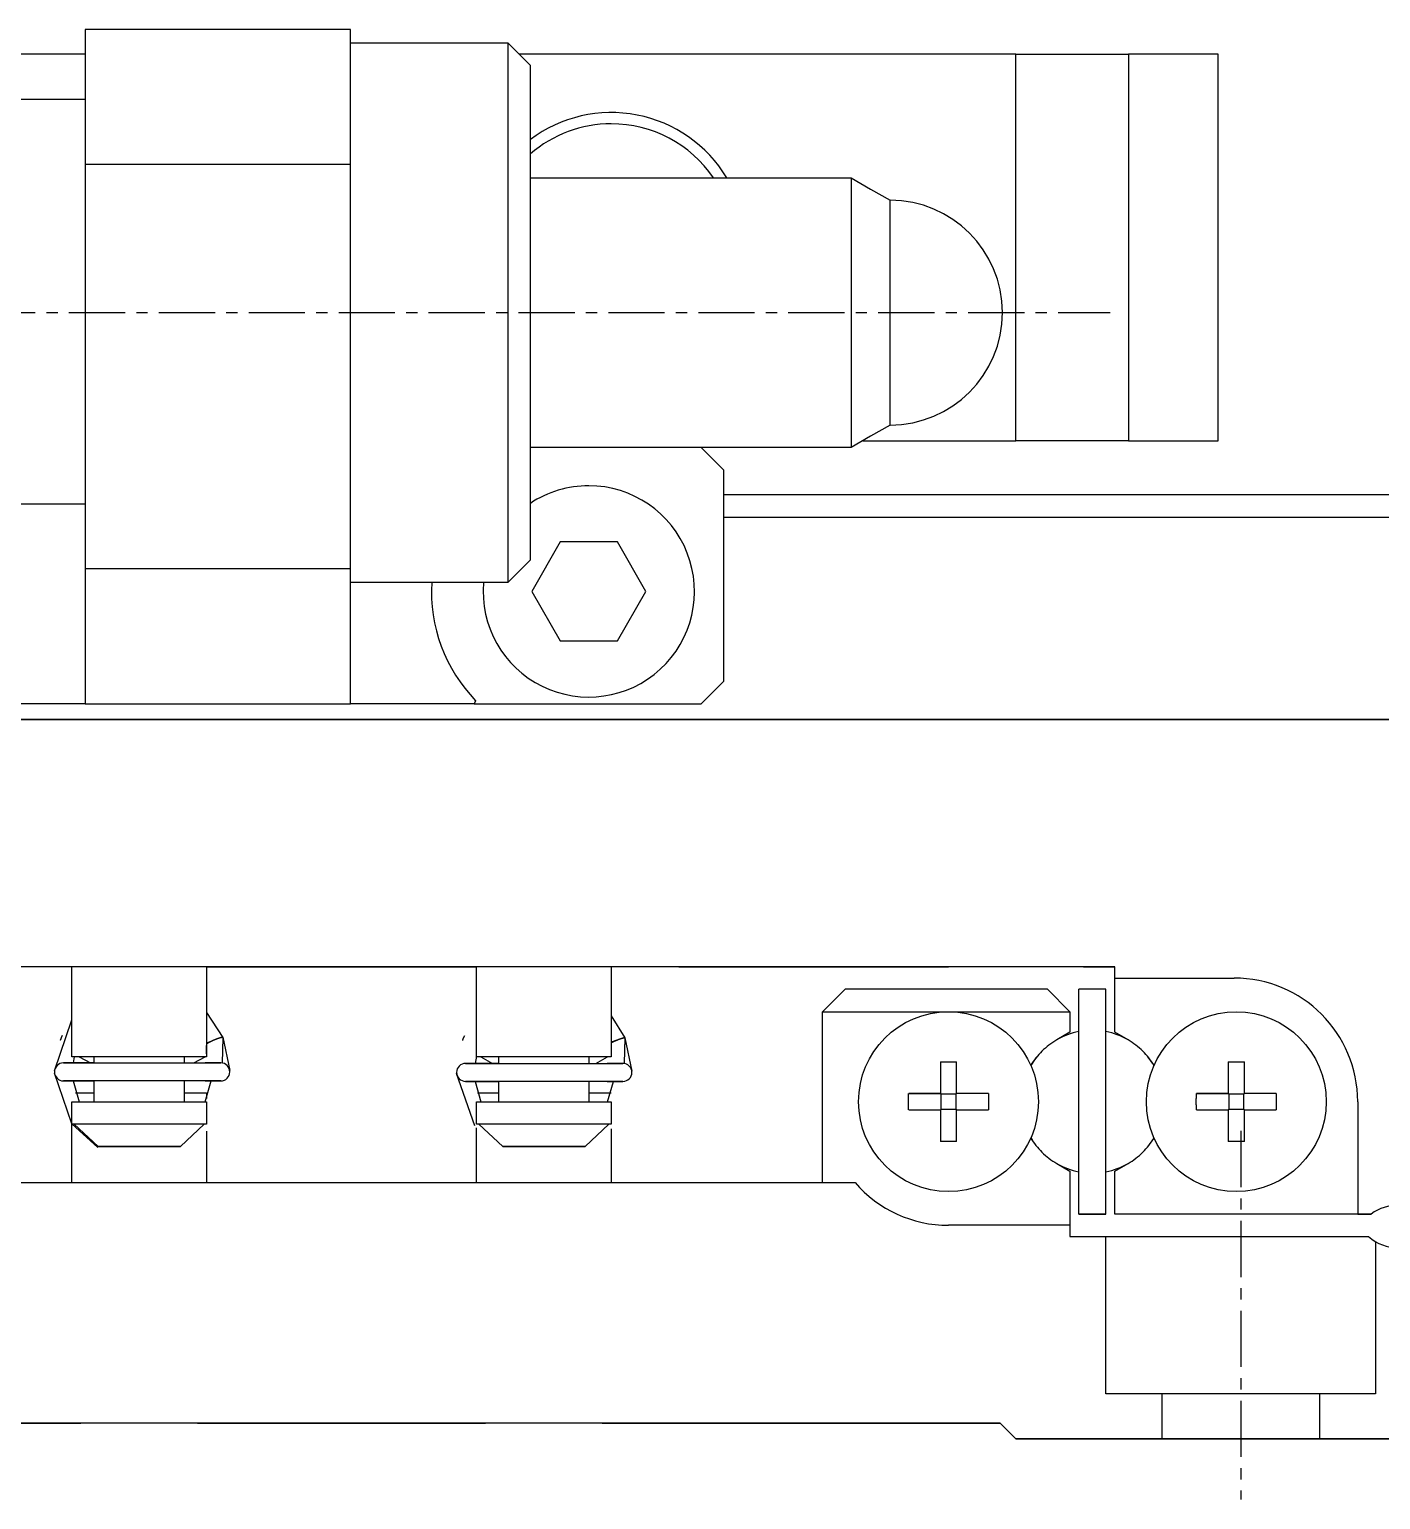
# Model space of a CAD drawing. Extents: x 102 to 333, y 47 to 271.
# Drawn here: x 287.51 to 317.56, y 94.85 to 127.55 of the extents above; entities that cross this region are included whole.
import ezdxf

# ---------------------------------------------------------------- set-up
doc = ezdxf.new("R2010")
doc.units = 0
doc.linetypes.add('CENTER', pattern=[2, 1.25, -0.25, 0.25, -0.25])
doc.layers.get('0').update_dxf_attribs({"linetype": 'CONTINUOUS'})
doc.layers.add('CENTER', color=1, linetype='CENTER')

msp = doc.modelspace()

# ---------------------------------------------------------------- linework, layer by layer
at = {"color": 7, "linetype": 'CONTINUOUS'}
for p, q in [((294.648, 127.551), (288.748, 127.551)), ((288.748, 127.551), (288.748, 124.551)), ((294.648, 124.551), (294.648, 127.551)), ((294.648, 127.251), (298.148, 127.251)), ((298.148, 127.251), (298.148, 115.251)), ((298.148, 127.251), (298.648, 126.751)), ((288.748, 127.001), (284.448, 127.001)), ((309.448, 127.001), (298.398, 127.001)), ((309.448, 118.401), (309.448, 127.001)), ((309.448, 127.001), (311.948, 127.001)), ((311.948, 127.001), (311.948, 118.401)), ((313.948, 127.001), (311.948, 127.001)), ((313.948, 118.401), (313.948, 127.001)), ((298.648, 115.751), (298.648, 126.751)), ((283.948, 126.001), (288.748, 126.001)), ((288.748, 124.551), (288.748, 115.551)), ((288.748, 124.551), (294.648, 124.551)), ((294.648, 115.551), (294.648, 124.551)), ((298.648, 124.251), (305.782, 124.251)), ((305.782, 124.251), (305.782, 121.224)), ((305.782, 124.251), (306.215, 124.001)), ((306.215, 124.001), (306.648, 123.751)), ((306.648, 121.228), (306.648, 123.751)), ((305.782, 121.224), (305.782, 118.251)), ((306.648, 118.751), (306.648, 121.228)), ((306.648, 118.751), (306.215, 118.501)), ((306.215, 118.501), (305.782, 118.251)), ((306.042, 118.401), (309.448, 118.401)), ((311.948, 118.401), (309.448, 118.401)), ((311.948, 118.401), (313.948, 118.401)), ((305.782, 118.251), (298.648, 118.251)), ((302.448, 118.251), (302.948, 117.751)), ((302.948, 113.051), (302.948, 117.751)), ((318.948, 117.201), (302.948, 117.201)), ((283.948, 117.001), (288.748, 117.001)), ((302.948, 116.701), (318.948, 116.701)), ((299.313, 116.151), (298.678, 115.051)), ((300.583, 116.151), (299.313, 116.151)), ((301.218, 115.051), (300.583, 116.151)), ((288.748, 115.551), (288.748, 112.551)), ((294.648, 115.551), (288.748, 115.551)), ((294.648, 112.551), (294.648, 115.551)), ((298.648, 115.751), (298.148, 115.251)), ((298.148, 115.251), (294.648, 115.251)), ((298.678, 115.051), (299.313, 113.951)), ((300.583, 113.951), (301.218, 115.051)), ((299.313, 113.951), (300.583, 113.951)), ((302.948, 113.051), (302.448, 112.551)), ((288.748, 112.551), (285.996, 112.551)), ((288.748, 112.551), (294.648, 112.551)), ((297.401, 112.551), (294.648, 112.551)), ((297.43, 112.62), (297.401, 112.551)), ((297.401, 112.551), (302.448, 112.551)), ((318.948, 112.201), (269.948, 112.201)), ((269.948, 112.201), (318.948, 112.201)), ((309.448, 106.701), (277.248, 106.701)), ((288.448, 104.701), (288.448, 106.701)), ((291.448, 106.701), (297.448, 106.701)), ((291.448, 106.701), (291.448, 104.701)), ((297.448, 104.701), (297.448, 106.701)), ((300.448, 106.701), (300.448, 104.701)), ((301.948, 106.701), (307.948, 106.701)), ((311.648, 106.701), (309.448, 106.701)), ((310.948, 106.701), (311.648, 106.701)), ((311.648, 106.451), (311.648, 106.701)), ((311.648, 106.451), (314.298, 106.451)), ((311.648, 106.451), (314.298, 106.451)), ((311.648, 105.245), (311.648, 106.451)), ((305.648, 106.201), (305.148, 105.701)), ((310.148, 106.201), (305.648, 106.201)), ((310.648, 105.701), (310.148, 106.201)), ((310.848, 101.201), (310.848, 106.201)), ((311.448, 106.201), (310.848, 106.201)), ((311.448, 101.201), (311.448, 106.201)), ((291.448, 105.683), (291.806, 105.13)), ((305.148, 105.701), (307.948, 105.701)), ((305.148, 101.901), (305.148, 105.701)), ((307.948, 105.701), (310.648, 105.701)), ((310.648, 105.701), (310.648, 105.245)), ((288.066, 104.386), (288.448, 105.524)), ((300.448, 105.607), (300.748, 105.119)), ((288.199, 105.072), (288.2, 105.073)), ((288.2, 105.075), (288.201, 105.077)), ((288.2, 105.074), (288.2, 105.075)), ((288.2, 105.073), (288.2, 105.074)), ((288.201, 105.077), (288.202, 105.078)), ((288.202, 105.078), (288.203, 105.082)), ((288.203, 105.083), (288.205, 105.087)), ((288.203, 105.082), (288.203, 105.083)), ((288.205, 105.087), (288.221, 105.131)), ((288.221, 105.129), (288.222, 105.129)), ((288.222, 105.127), (288.221, 105.129)), ((288.222, 105.13), (288.246, 105.183)), ((291.8, 105.141), (291.448, 104.999)), ((291.807, 105.131), (291.795, 104.561)), ((291.802, 105.139), (291.8, 105.141)), ((291.802, 105.134), (291.802, 105.139)), ((291.805, 105.133), (291.963, 104.391)), ((297.141, 105.061), (297.142, 105.062)), ((297.142, 105.064), (297.143, 105.066)), ((297.142, 105.063), (297.142, 105.064)), ((297.142, 105.062), (297.142, 105.063)), ((297.143, 105.066), (297.144, 105.068)), ((297.144, 105.068), (297.145, 105.071)), ((297.145, 105.073), (297.146, 105.076)), ((297.145, 105.071), (297.145, 105.073)), ((297.146, 105.076), (297.163, 105.12)), ((297.163, 105.119), (297.164, 105.118)), ((297.164, 105.116), (297.163, 105.119)), ((297.164, 105.12), (297.188, 105.173)), ((300.744, 105.129), (300.448, 105.025)), ((300.749, 105.12), (300.737, 104.55)), ((300.744, 105.124), (300.744, 105.129)), ((300.747, 105.122), (300.905, 104.38)), ((310.648, 105.245), (310.354, 105.076)), ((310.648, 105.245), (310.354, 105.076)), ((311.942, 105.076), (311.648, 105.245)), ((311.942, 105.076), (311.648, 105.245)), ((291.448, 104.701), (288.448, 104.701)), ((288.948, 104.701), (288.448, 104.701)), ((288.501, 104.701), (288.476, 104.564)), ((288.613, 104.701), (288.866, 104.564)), ((290.948, 104.701), (288.948, 104.701)), ((288.948, 104.564), (288.948, 104.701)), ((290.948, 104.701), (288.948, 104.701)), ((291.448, 104.701), (290.948, 104.701)), ((290.948, 104.701), (290.948, 104.564)), ((291.163, 104.564), (291.416, 104.701)), ((291.448, 104.768), (291.448, 104.95)), ((297.448, 104.714), (297.418, 104.553)), ((297.948, 104.701), (297.448, 104.701)), ((300.448, 104.701), (297.448, 104.701)), ((297.548, 104.701), (297.808, 104.553)), ((299.948, 104.701), (297.948, 104.701)), ((297.948, 104.553), (297.948, 104.701)), ((299.948, 104.701), (297.948, 104.701)), ((299.948, 104.701), (299.948, 104.553)), ((300.448, 104.701), (299.948, 104.701)), ((300.105, 104.553), (300.365, 104.701)), ((288.448, 103.205), (288.066, 104.336)), ((288.264, 104.564), (291.764, 104.564)), ((288.948, 104.564), (288.264, 104.564)), ((291.764, 104.564), (291.414, 104.564)), ((297.412, 103.165), (297.008, 104.325)), ((297.206, 104.553), (300.706, 104.553)), ((297.948, 104.553), (297.206, 104.553)), ((300.706, 104.553), (300.356, 104.553)), ((307.768, 104.587), (307.768, 103.881)), ((308.128, 103.881), (308.128, 104.587)), ((314.168, 104.587), (314.168, 103.881)), ((314.528, 103.881), (314.528, 104.587)), ((291.764, 104.164), (288.264, 104.164)), ((288.264, 104.164), (288.948, 104.164)), ((288.477, 104.164), (288.612, 103.701)), ((288.948, 103.701), (288.948, 104.164)), ((290.948, 104.164), (290.948, 103.701)), ((291.414, 104.164), (291.764, 104.164)), ((291.416, 103.701), (291.552, 104.164)), ((297.206, 104.153), (297.948, 104.153)), ((300.706, 104.153), (297.206, 104.153)), ((297.419, 104.153), (297.549, 103.701)), ((297.948, 103.701), (297.948, 104.153)), ((299.948, 104.153), (299.948, 103.701)), ((300.356, 104.153), (300.706, 104.153)), ((300.363, 103.701), (300.494, 104.153)), ((288.448, 103.701), (291.448, 103.701)), ((288.448, 103.201), (288.448, 103.701)), ((288.534, 103.901), (288.948, 103.901)), ((290.948, 103.901), (291.448, 103.901)), ((291.448, 103.901), (291.448, 103.775)), ((291.448, 103.701), (291.448, 103.201)), ((297.448, 103.701), (300.448, 103.701)), ((297.448, 103.201), (297.448, 103.701)), ((297.473, 103.901), (297.948, 103.901)), ((299.948, 103.901), (300.448, 103.901)), ((300.448, 103.701), (300.448, 103.201)), ((307.062, 103.881), (307.768, 103.881)), ((307.768, 103.881), (307.062, 103.881)), ((307.779, 103.87), (307.768, 103.881)), ((308.118, 103.87), (307.779, 103.87)), ((307.779, 103.87), (307.779, 103.531)), ((308.118, 103.87), (308.128, 103.881)), ((308.118, 103.531), (308.118, 103.87)), ((308.835, 103.881), (308.128, 103.881)), ((308.835, 103.881), (308.128, 103.881)), ((313.462, 103.881), (314.168, 103.881)), ((314.168, 103.881), (313.462, 103.881)), ((314.179, 103.87), (314.168, 103.881)), ((314.518, 103.87), (314.179, 103.87)), ((314.179, 103.87), (314.179, 103.531)), ((314.518, 103.87), (314.528, 103.881)), ((314.518, 103.531), (314.518, 103.87)), ((315.235, 103.881), (314.528, 103.881)), ((315.235, 103.881), (314.528, 103.881)), ((317.048, 103.701), (317.048, 101.201)), ((307.062, 103.521), (307.768, 103.521)), ((307.779, 103.531), (307.768, 103.521)), ((307.768, 103.521), (307.768, 102.814)), ((307.779, 103.531), (308.118, 103.531)), ((308.118, 103.531), (308.128, 103.521)), ((308.128, 102.814), (308.128, 103.521)), ((308.128, 103.521), (308.835, 103.521)), ((313.462, 103.521), (314.168, 103.521)), ((314.179, 103.531), (314.168, 103.521)), ((314.168, 103.521), (314.168, 102.814)), ((314.179, 103.531), (314.518, 103.531)), ((314.518, 103.531), (314.528, 103.521)), ((314.528, 102.814), (314.528, 103.521)), ((314.528, 103.521), (315.235, 103.521)), ((289.025, 102.685), (288.448, 103.205)), ((288.448, 101.901), (288.448, 103.201)), ((288.503, 103.201), (288.448, 103.201)), ((291.394, 103.201), (288.503, 103.201)), ((288.503, 103.201), (289.032, 102.701)), ((290.865, 102.701), (291.394, 103.201)), ((291.448, 103.201), (291.394, 103.201)), ((291.448, 103.044), (291.448, 101.901)), ((297.503, 103.201), (297.448, 103.201)), ((297.448, 101.901), (297.448, 103.118)), ((297.503, 103.201), (298.032, 102.701)), ((300.394, 103.201), (297.503, 103.201)), ((299.865, 102.701), (300.394, 103.201)), ((300.448, 103.201), (300.394, 103.201)), ((300.448, 103.099), (300.448, 101.901)), ((290.865, 102.701), (289.032, 102.701)), ((289.032, 102.701), (290.865, 102.701)), ((299.865, 102.701), (298.032, 102.701)), ((298.032, 102.701), (299.865, 102.701)), ((310.354, 102.326), (310.648, 102.156)), ((310.648, 102.156), (310.648, 100.951)), ((311.648, 102.156), (311.942, 102.326)), ((311.648, 101.201), (311.648, 102.156)), ((283.027, 101.901), (305.869, 101.901)), ((310.848, 101.201), (311.448, 101.201)), ((311.448, 101.201), (310.848, 101.201)), ((317.048, 101.201), (311.648, 101.201)), ((317.048, 101.201), (311.648, 101.201)), ((317.048, 101.201), (317.348, 101.201)), ((317.348, 101.201), (317.048, 101.201)), ((310.648, 100.951), (307.948, 100.951)), ((310.648, 100.951), (310.648, 100.701)), ((310.648, 100.701), (317.287, 100.701)), ((279.798, 96.551), (288.648, 96.551)), ((309.098, 96.551), (279.798, 96.551)), ((291.248, 96.551), (297.648, 96.551)), ((296.448, 96.551), (292.448, 96.551)), ((296.448, 96.551), (292.448, 96.551)), ((300.248, 96.551), (309.098, 96.551)), ((309.098, 96.551), (309.448, 96.201)), ((309.448, 96.201), (309.098, 96.551)), ((318.948, 96.201), (309.448, 96.201)), ((309.448, 96.201), (318.948, 96.201)), ((312.698, 96.201), (316.198, 96.201)), ((312.698, 96.201), (316.198, 96.201)), ((312.698, 96.201), (316.198, 96.201)), ((312.698, 96.201), (316.198, 96.201))]:
    msp.add_line(p, q, dxfattribs=at)
at = {"color": 3, "linetype": 'CONTINUOUS'}
for p, q in [((311.448, 97.201), (311.448, 100.701)), ((317.448, 100.585), (317.448, 97.201)), ((317.448, 97.201), (311.448, 97.201)), ((312.698, 96.201), (312.698, 97.201)), ((316.198, 97.201), (316.198, 96.201))]:
    msp.add_line(p, q, dxfattribs=at)
at = {"color": 7, "linetype": 'CONTINUOUS'}
for points in [[(288.221, 105.129, 0), (288.221, 105.129, 0), (288.221, 105.129, 0), (288.221, 105.129, 0), (288.221, 105.129, 0), (288.221, 105.129, 0), (288.221, 105.129, 0), (288.221, 105.129, 0), (288.221, 105.129, 0), (288.221, 105.129, 0), (288.221, 105.13, 0), (288.221, 105.13, 0), (288.221, 105.13, 0), (288.221, 105.13, 0), (288.221, 105.13, 0), (288.221, 105.13, 0), (288.221, 105.13, 0), (288.221, 105.13, 0), (288.221, 105.13, 0), (288.221, 105.13, 0), (288.221, 105.13, 0), (288.221, 105.13, 0), (288.221, 105.13, 0), (288.221, 105.13, 0), (288.221, 105.13, 0), (288.221, 105.13, 0), (288.221, 105.13, 0), (288.221, 105.13, 0), (288.221, 105.13, 0), (288.221, 105.13, 0), (288.221, 105.13, 0), (288.221, 105.13, 0), (288.221, 105.13, 0), (288.221, 105.13, 0), (288.221, 105.13, 0), (288.221, 105.13, 0), (288.221, 105.13, 0), (288.221, 105.13, 0), (288.221, 105.13, 0), (288.221, 105.13, 0), (288.221, 105.13, 0), (288.221, 105.13, 0), (288.221, 105.13, 0), (288.221, 105.13, 0), (288.221, 105.13, 0), (288.221, 105.13, 0), (288.221, 105.13, 0), (288.221, 105.13, 0), (288.221, 105.13, 0), (288.221, 105.13, 0), (288.221, 105.13, 0), (288.221, 105.13, 0), (288.221, 105.13, 0), (288.221, 105.13, 0), (288.221, 105.13, 0), (288.221, 105.13, 0), (288.221, 105.13, 0), (288.221, 105.13, 0), (288.221, 105.13, 0), (288.221, 105.13, 0), (288.221, 105.13, 0), (288.221, 105.13, 0), (288.221, 105.13, 0), (288.221, 105.13, 0), (288.221, 105.13, 0), (288.221, 105.13, 0), (288.221, 105.13, 0), (288.221, 105.13, 0), (288.221, 105.13, 0), (288.221, 105.13, 0), (288.221, 105.13, 0), (288.221, 105.13, 0), (288.221, 105.13, 0), (288.221, 105.13, 0), (288.221, 105.13, 0), (288.221, 105.13, 0), (288.221, 105.13, 0), (288.221, 105.13, 0), (288.221, 105.13, 0), (288.221, 105.13, 0), (288.221, 105.13, 0), (288.221, 105.13, 0), (288.221, 105.13, 0), (288.221, 105.13, 0), (288.221, 105.13, 0), (288.221, 105.13, 0), (288.221, 105.13, 0), (288.221, 105.13, 0), (288.221, 105.13, 0), (288.221, 105.13, 0), (288.221, 105.13, 0), (288.221, 105.13, 0), (288.221, 105.13, 0), (288.221, 105.13, 0), (288.221, 105.13, 0), (288.221, 105.13, 0), (288.221, 105.13, 0), (288.221, 105.13, 0), (288.221, 105.13, 0), (288.221, 105.13, 0), (288.221, 105.13, 0), (288.221, 105.13, 0), (288.221, 105.13, 0), (288.221, 105.13, 0), (288.221, 105.13, 0), (288.221, 105.13, 0), (288.221, 105.131, 0), (288.221, 105.131, 0), (288.221, 105.131, 0), (288.221, 105.131, 0), (288.221, 105.131, 0), (288.221, 105.131, 0), (288.221, 105.131, 0), (288.221, 105.131, 0), (288.221, 105.131, 0), (288.221, 105.131, 0), (288.221, 105.131, 0), (288.221, 105.131, 0), (288.221, 105.131, 0), (288.221, 105.131, 0), (288.221, 105.131, 0), (288.221, 105.131, 0), (288.221, 105.131, 0), (288.221, 105.131, 0), (288.221, 105.131, 0), (288.221, 105.131, 0), (288.221, 105.131, 0), (288.221, 105.131, 0), (288.221, 105.131, 0)], [(291.449, 104.988, 0), (291.449, 104.989, 0), (291.451, 104.99, 0), (291.453, 104.991, 0), (291.453, 104.992, 0), (291.455, 104.993, 0), (291.457, 104.995, 0), (291.459, 104.996, 0), (291.461, 104.997, 0), (291.463, 104.999, 0), (291.465, 105, 0), (291.467, 105.002, 0), (291.469, 105.003, 0), (291.471, 105.005, 0), (291.473, 105.006, 0), (291.477, 105.008, 0), (291.479, 105.009, 0), (291.481, 105.011, 0), (291.483, 105.012, 0), (291.487, 105.014, 0), (291.489, 105.015, 0), (291.493, 105.017, 0), (291.495, 105.019, 0), (291.499, 105.02, 0), (291.501, 105.022, 0), (291.505, 105.024, 0), (291.507, 105.025, 0), (291.511, 105.027, 0), (291.513, 105.029, 0), (291.517, 105.031, 0), (291.521, 105.032, 0), (291.523, 105.034, 0), (291.527, 105.036, 0), (291.531, 105.038, 0), (291.535, 105.039, 0), (291.537, 105.041, 0), (291.541, 105.043, 0), (291.545, 105.045, 0), (291.549, 105.047, 0), (291.553, 105.048, 0), (291.557, 105.05, 0), (291.559, 105.052, 0), (291.563, 105.054, 0), (291.567, 105.056, 0), (291.571, 105.057, 0), (291.575, 105.059, 0), (291.579, 105.061, 0), (291.583, 105.063, 0), (291.587, 105.065, 0), (291.591, 105.066, 0), (291.595, 105.068, 0), (291.599, 105.07, 0), (291.603, 105.072, 0), (291.607, 105.074, 0), (291.611, 105.075, 0), (291.615, 105.077, 0), (291.619, 105.079, 0), (291.623, 105.08, 0), (291.627, 105.082, 0), (291.631, 105.084, 0), (291.635, 105.085, 0), (291.639, 105.087, 0), (291.643, 105.089, 0), (291.647, 105.09, 0), (291.651, 105.092, 0), (291.655, 105.094, 0), (291.659, 105.095, 0), (291.663, 105.097, 0), (291.667, 105.098, 0), (291.671, 105.1, 0), (291.675, 105.101, 0), (291.679, 105.103, 0), (291.683, 105.104, 0), (291.687, 105.105, 0), (291.691, 105.107, 0), (291.695, 105.108, 0), (291.699, 105.109, 0), (291.703, 105.111, 0), (291.705, 105.112, 0), (291.709, 105.113, 0), (291.713, 105.114, 0), (291.717, 105.115, 0), (291.719, 105.117, 0), (291.723, 105.118, 0), (291.727, 105.119, 0), (291.731, 105.12, 0), (291.733, 105.121, 0), (291.737, 105.122, 0), (291.739, 105.123, 0), (291.743, 105.124, 0), (291.745, 105.125, 0), (291.749, 105.125, 0), (291.751, 105.126, 0), (291.755, 105.127, 0), (291.757, 105.128, 0), (291.761, 105.128, 0), (291.763, 105.129, 0), (291.765, 105.13, 0), (291.769, 105.13, 0), (291.771, 105.131, 0), (291.773, 105.131, 0), (291.775, 105.132, 0), (291.777, 105.132, 0), (291.779, 105.133, 0), (291.781, 105.133, 0), (291.783, 105.133, 0), (291.785, 105.133, 0), (291.787, 105.134, 0), (291.789, 105.134, 0), (291.791, 105.134, 0), (291.793, 105.134, 0), (291.795, 105.134, 0), (291.795, 105.134, 0), (291.797, 105.134, 0), (291.799, 105.134, 0), (291.799, 105.134, 0), (291.801, 105.134, 0), (291.801, 105.134, 0), (291.803, 105.134, 0), (291.803, 105.133, 0), (291.805, 105.133, 0), (291.805, 105.133, 0), (291.805, 105.132, 0), (291.807, 105.132, 0), (291.807, 105.132, 0), (291.807, 105.131, 0), (291.807, 105.131, 0), (291.807, 105.13, 0), (291.807, 105.129, 0)], [(297.163, 105.119, 0), (297.163, 105.119, 0), (297.163, 105.119, 0), (297.163, 105.119, 0), (297.163, 105.119, 0), (297.163, 105.119, 0), (297.163, 105.119, 0), (297.163, 105.119, 0), (297.163, 105.119, 0), (297.163, 105.119, 0), (297.163, 105.119, 0), (297.163, 105.119, 0), (297.163, 105.119, 0), (297.163, 105.119, 0), (297.163, 105.119, 0), (297.163, 105.119, 0), (297.163, 105.119, 0), (297.163, 105.119, 0), (297.163, 105.119, 0), (297.163, 105.119, 0), (297.163, 105.119, 0), (297.163, 105.119, 0), (297.163, 105.119, 0), (297.163, 105.119, 0), (297.163, 105.119, 0), (297.163, 105.119, 0), (297.163, 105.119, 0), (297.163, 105.119, 0), (297.163, 105.119, 0), (297.163, 105.119, 0), (297.163, 105.119, 0), (297.163, 105.119, 0), (297.163, 105.119, 0), (297.163, 105.119, 0), (297.163, 105.119, 0), (297.163, 105.119, 0), (297.163, 105.119, 0), (297.163, 105.119, 0), (297.163, 105.119, 0), (297.163, 105.119, 0), (297.163, 105.119, 0), (297.163, 105.119, 0), (297.163, 105.119, 0), (297.163, 105.119, 0), (297.163, 105.119, 0), (297.163, 105.119, 0), (297.163, 105.119, 0), (297.163, 105.119, 0), (297.163, 105.119, 0), (297.163, 105.119, 0), (297.163, 105.119, 0), (297.163, 105.119, 0), (297.163, 105.119, 0), (297.163, 105.119, 0), (297.163, 105.119, 0), (297.163, 105.119, 0), (297.163, 105.119, 0), (297.163, 105.119, 0), (297.163, 105.119, 0), (297.163, 105.119, 0), (297.163, 105.119, 0), (297.163, 105.119, 0), (297.163, 105.119, 0), (297.163, 105.119, 0), (297.163, 105.119, 0), (297.163, 105.119, 0), (297.163, 105.119, 0), (297.163, 105.119, 0), (297.163, 105.119, 0), (297.163, 105.119, 0), (297.163, 105.119, 0), (297.163, 105.119, 0), (297.163, 105.119, 0), (297.163, 105.119, 0), (297.163, 105.119, 0), (297.163, 105.119, 0), (297.163, 105.119, 0), (297.163, 105.119, 0), (297.163, 105.119, 0), (297.163, 105.119, 0), (297.163, 105.12, 0), (297.163, 105.12, 0), (297.163, 105.12, 0), (297.163, 105.12, 0), (297.163, 105.12, 0), (297.163, 105.12, 0), (297.163, 105.12, 0), (297.163, 105.12, 0), (297.163, 105.12, 0), (297.163, 105.12, 0), (297.163, 105.12, 0), (297.163, 105.12, 0), (297.163, 105.12, 0), (297.163, 105.12, 0), (297.163, 105.12, 0), (297.163, 105.12, 0), (297.163, 105.12, 0), (297.163, 105.12, 0), (297.163, 105.12, 0), (297.163, 105.12, 0), (297.163, 105.12, 0), (297.163, 105.12, 0), (297.163, 105.12, 0), (297.163, 105.12, 0), (297.163, 105.12, 0), (297.163, 105.12, 0), (297.163, 105.12, 0), (297.163, 105.12, 0), (297.163, 105.12, 0), (297.163, 105.12, 0), (297.163, 105.12, 0), (297.163, 105.12, 0), (297.163, 105.12, 0), (297.163, 105.12, 0), (297.163, 105.12, 0), (297.163, 105.12, 0), (297.163, 105.12, 0), (297.163, 105.12, 0), (297.163, 105.12, 0), (297.163, 105.12, 0), (297.163, 105.12, 0), (297.163, 105.12, 0), (297.163, 105.12, 0), (297.163, 105.12, 0), (297.163, 105.12, 0), (297.163, 105.12, 0), (297.163, 105.12, 0), (297.163, 105.12, 0), (297.163, 105.12, 0)], [(300.449, 105.014, 0), (300.451, 105.015, 0), (300.453, 105.017, 0), (300.455, 105.018, 0), (300.459, 105.02, 0), (300.461, 105.021, 0), (300.463, 105.022, 0), (300.467, 105.024, 0), (300.469, 105.025, 0), (300.473, 105.027, 0), (300.475, 105.028, 0), (300.477, 105.03, 0), (300.481, 105.031, 0), (300.483, 105.032, 0), (300.487, 105.034, 0), (300.489, 105.035, 0), (300.493, 105.037, 0), (300.495, 105.038, 0), (300.499, 105.04, 0), (300.501, 105.041, 0), (300.505, 105.043, 0), (300.507, 105.044, 0), (300.511, 105.045, 0), (300.513, 105.047, 0), (300.517, 105.048, 0), (300.521, 105.05, 0), (300.523, 105.051, 0), (300.527, 105.053, 0), (300.529, 105.054, 0), (300.533, 105.055, 0), (300.535, 105.057, 0), (300.539, 105.058, 0), (300.543, 105.06, 0), (300.545, 105.061, 0), (300.549, 105.063, 0), (300.553, 105.064, 0), (300.555, 105.065, 0), (300.559, 105.067, 0), (300.561, 105.068, 0), (300.565, 105.069, 0), (300.569, 105.071, 0), (300.571, 105.072, 0), (300.575, 105.073, 0), (300.577, 105.075, 0), (300.581, 105.076, 0), (300.585, 105.077, 0), (300.587, 105.079, 0), (300.591, 105.08, 0), (300.595, 105.081, 0), (300.597, 105.083, 0), (300.601, 105.084, 0), (300.603, 105.085, 0), (300.607, 105.086, 0), (300.609, 105.087, 0), (300.613, 105.089, 0), (300.617, 105.09, 0), (300.619, 105.091, 0), (300.623, 105.092, 0), (300.625, 105.093, 0), (300.629, 105.094, 0), (300.631, 105.095, 0), (300.635, 105.097, 0), (300.637, 105.098, 0), (300.641, 105.099, 0), (300.643, 105.1, 0), (300.647, 105.101, 0), (300.649, 105.102, 0), (300.653, 105.103, 0), (300.655, 105.104, 0), (300.657, 105.105, 0), (300.661, 105.105, 0), (300.663, 105.106, 0), (300.667, 105.107, 0), (300.669, 105.108, 0), (300.671, 105.109, 0), (300.675, 105.11, 0), (300.677, 105.111, 0), (300.679, 105.111, 0), (300.681, 105.112, 0), (300.685, 105.113, 0), (300.687, 105.113, 0), (300.689, 105.114, 0), (300.691, 105.115, 0), (300.693, 105.115, 0), (300.697, 105.116, 0), (300.699, 105.117, 0), (300.701, 105.117, 0), (300.703, 105.118, 0), (300.705, 105.118, 0), (300.707, 105.119, 0), (300.709, 105.119, 0), (300.711, 105.12, 0), (300.713, 105.12, 0), (300.715, 105.121, 0), (300.717, 105.121, 0), (300.719, 105.121, 0), (300.721, 105.122, 0), (300.723, 105.122, 0), (300.723, 105.122, 0), (300.725, 105.122, 0), (300.727, 105.123, 0), (300.729, 105.123, 0), (300.731, 105.123, 0), (300.731, 105.123, 0), (300.733, 105.123, 0), (300.735, 105.123, 0), (300.735, 105.123, 0), (300.737, 105.124, 0), (300.737, 105.124, 0), (300.739, 105.124, 0), (300.739, 105.123, 0), (300.741, 105.123, 0), (300.741, 105.123, 0), (300.743, 105.123, 0), (300.743, 105.123, 0), (300.745, 105.123, 0), (300.745, 105.123, 0), (300.745, 105.123, 0), (300.747, 105.122, 0), (300.747, 105.122, 0), (300.747, 105.122, 0), (300.747, 105.121, 0), (300.749, 105.121, 0), (300.749, 105.121, 0), (300.749, 105.12, 0), (300.749, 105.12, 0), (300.749, 105.12, 0), (300.749, 105.119, 0), (300.749, 105.119, 0)], [(307.769, 104.587, 0), (307.771, 104.587, 0), (307.773, 104.587, 0), (307.777, 104.587, 0), (307.779, 104.587, 0), (307.783, 104.588, 0), (307.785, 104.588, 0), (307.787, 104.588, 0), (307.791, 104.588, 0), (307.793, 104.588, 0), (307.797, 104.588, 0), (307.799, 104.588, 0), (307.801, 104.588, 0), (307.805, 104.588, 0), (307.807, 104.588, 0), (307.811, 104.588, 0), (307.813, 104.588, 0), (307.817, 104.588, 0), (307.819, 104.588, 0), (307.821, 104.588, 0), (307.825, 104.588, 0), (307.827, 104.588, 0), (307.831, 104.588, 0), (307.833, 104.589, 0), (307.835, 104.589, 0), (307.839, 104.589, 0), (307.841, 104.589, 0), (307.845, 104.589, 0), (307.847, 104.589, 0), (307.849, 104.589, 0), (307.853, 104.589, 0), (307.855, 104.589, 0), (307.859, 104.589, 0), (307.861, 104.589, 0), (307.863, 104.589, 0), (307.867, 104.589, 0), (307.869, 104.589, 0), (307.873, 104.589, 0), (307.875, 104.589, 0), (307.877, 104.589, 0), (307.881, 104.589, 0), (307.883, 104.589, 0), (307.887, 104.589, 0), (307.889, 104.589, 0), (307.891, 104.589, 0), (307.895, 104.589, 0), (307.897, 104.589, 0), (307.901, 104.589, 0), (307.903, 104.589, 0), (307.907, 104.589, 0), (307.909, 104.589, 0), (307.911, 104.589, 0), (307.915, 104.589, 0), (307.917, 104.589, 0), (307.921, 104.589, 0), (307.923, 104.589, 0), (307.925, 104.589, 0), (307.929, 104.589, 0), (307.931, 104.589, 0), (307.935, 104.589, 0), (307.937, 104.589, 0), (307.939, 104.589, 0), (307.943, 104.589, 0), (307.945, 104.589, 0), (307.949, 104.589, 0), (307.951, 104.589, 0), (307.953, 104.589, 0), (307.957, 104.589, 0), (307.959, 104.589, 0), (307.963, 104.589, 0), (307.965, 104.589, 0), (307.967, 104.589, 0), (307.971, 104.589, 0), (307.973, 104.589, 0), (307.977, 104.589, 0), (307.979, 104.589, 0), (307.981, 104.589, 0), (307.985, 104.589, 0), (307.987, 104.589, 0), (307.991, 104.589, 0), (307.993, 104.589, 0), (307.997, 104.589, 0), (307.999, 104.589, 0), (308.001, 104.589, 0), (308.005, 104.589, 0), (308.007, 104.589, 0), (308.011, 104.589, 0), (308.013, 104.589, 0), (308.015, 104.589, 0), (308.019, 104.589, 0), (308.021, 104.589, 0), (308.025, 104.589, 0), (308.027, 104.589, 0), (308.029, 104.589, 0), (308.033, 104.589, 0), (308.035, 104.589, 0), (308.039, 104.589, 0), (308.041, 104.589, 0), (308.043, 104.589, 0), (308.047, 104.589, 0), (308.049, 104.589, 0), (308.053, 104.589, 0), (308.055, 104.589, 0), (308.057, 104.589, 0), (308.061, 104.589, 0), (308.063, 104.589, 0), (308.067, 104.588, 0), (308.069, 104.588, 0), (308.073, 104.588, 0), (308.075, 104.588, 0), (308.077, 104.588, 0), (308.081, 104.588, 0), (308.083, 104.588, 0), (308.087, 104.588, 0), (308.089, 104.588, 0), (308.091, 104.588, 0), (308.095, 104.588, 0), (308.097, 104.588, 0), (308.101, 104.588, 0), (308.103, 104.588, 0), (308.105, 104.588, 0), (308.109, 104.588, 0), (308.111, 104.588, 0), (308.115, 104.588, 0), (308.117, 104.587, 0), (308.119, 104.587, 0), (308.123, 104.587, 0), (308.125, 104.587, 0), (308.129, 104.587, 0)], [(314.169, 104.587, 0), (314.171, 104.587, 0), (314.173, 104.587, 0), (314.177, 104.587, 0), (314.179, 104.587, 0), (314.183, 104.588, 0), (314.185, 104.588, 0), (314.187, 104.588, 0), (314.191, 104.588, 0), (314.193, 104.588, 0), (314.197, 104.588, 0), (314.199, 104.588, 0), (314.201, 104.588, 0), (314.205, 104.588, 0), (314.207, 104.588, 0), (314.211, 104.588, 0), (314.213, 104.588, 0), (314.217, 104.588, 0), (314.219, 104.588, 0), (314.221, 104.588, 0), (314.225, 104.588, 0), (314.227, 104.588, 0), (314.231, 104.588, 0), (314.233, 104.589, 0), (314.235, 104.589, 0), (314.239, 104.589, 0), (314.241, 104.589, 0), (314.245, 104.589, 0), (314.247, 104.589, 0), (314.249, 104.589, 0), (314.253, 104.589, 0), (314.255, 104.589, 0), (314.259, 104.589, 0), (314.261, 104.589, 0), (314.263, 104.589, 0), (314.267, 104.589, 0), (314.269, 104.589, 0), (314.273, 104.589, 0), (314.275, 104.589, 0), (314.277, 104.589, 0), (314.281, 104.589, 0), (314.283, 104.589, 0), (314.287, 104.589, 0), (314.289, 104.589, 0), (314.291, 104.589, 0), (314.295, 104.589, 0), (314.297, 104.589, 0), (314.301, 104.589, 0), (314.303, 104.589, 0), (314.307, 104.589, 0), (314.309, 104.589, 0), (314.311, 104.589, 0), (314.315, 104.589, 0), (314.317, 104.589, 0), (314.321, 104.589, 0), (314.323, 104.589, 0), (314.325, 104.589, 0), (314.329, 104.589, 0), (314.331, 104.589, 0), (314.335, 104.589, 0), (314.337, 104.589, 0), (314.339, 104.589, 0), (314.343, 104.589, 0), (314.345, 104.589, 0), (314.349, 104.589, 0), (314.351, 104.589, 0), (314.353, 104.589, 0), (314.357, 104.589, 0), (314.359, 104.589, 0), (314.363, 104.589, 0), (314.365, 104.589, 0), (314.367, 104.589, 0), (314.371, 104.589, 0), (314.373, 104.589, 0), (314.377, 104.589, 0), (314.379, 104.589, 0), (314.381, 104.589, 0), (314.385, 104.589, 0), (314.387, 104.589, 0), (314.391, 104.589, 0), (314.393, 104.589, 0), (314.397, 104.589, 0), (314.399, 104.589, 0), (314.401, 104.589, 0), (314.405, 104.589, 0), (314.407, 104.589, 0), (314.411, 104.589, 0), (314.413, 104.589, 0), (314.415, 104.589, 0), (314.419, 104.589, 0), (314.421, 104.589, 0), (314.425, 104.589, 0), (314.427, 104.589, 0), (314.429, 104.589, 0), (314.433, 104.589, 0), (314.435, 104.589, 0), (314.439, 104.589, 0), (314.441, 104.589, 0), (314.443, 104.589, 0), (314.447, 104.589, 0), (314.449, 104.589, 0), (314.453, 104.589, 0), (314.455, 104.589, 0), (314.457, 104.589, 0), (314.461, 104.589, 0), (314.463, 104.589, 0), (314.467, 104.588, 0), (314.469, 104.588, 0), (314.473, 104.588, 0), (314.475, 104.588, 0), (314.477, 104.588, 0), (314.481, 104.588, 0), (314.483, 104.588, 0), (314.487, 104.588, 0), (314.489, 104.588, 0), (314.491, 104.588, 0), (314.495, 104.588, 0), (314.497, 104.588, 0), (314.501, 104.588, 0), (314.503, 104.588, 0), (314.505, 104.588, 0), (314.509, 104.588, 0), (314.511, 104.588, 0), (314.515, 104.588, 0), (314.517, 104.587, 0), (314.519, 104.587, 0), (314.523, 104.587, 0), (314.525, 104.587, 0), (314.529, 104.587, 0)], [(307.061, 103.521, 0), (307.061, 103.524, 0), (307.061, 103.526, 0), (307.061, 103.529, 0), (307.061, 103.532, 0), (307.061, 103.535, 0), (307.061, 103.538, 0), (307.061, 103.54, 0), (307.061, 103.543, 0), (307.061, 103.546, 0), (307.061, 103.549, 0), (307.061, 103.552, 0), (307.061, 103.555, 0), (307.061, 103.557, 0), (307.061, 103.56, 0), (307.061, 103.563, 0), (307.061, 103.566, 0), (307.061, 103.569, 0), (307.061, 103.571, 0), (307.061, 103.574, 0), (307.061, 103.577, 0), (307.061, 103.58, 0), (307.061, 103.583, 0), (307.061, 103.585, 0), (307.061, 103.588, 0), (307.061, 103.591, 0), (307.061, 103.594, 0), (307.061, 103.597, 0), (307.061, 103.6, 0), (307.061, 103.602, 0), (307.061, 103.605, 0), (307.061, 103.608, 0), (307.061, 103.611, 0), (307.061, 103.614, 0), (307.061, 103.616, 0), (307.061, 103.619, 0), (307.061, 103.622, 0), (307.061, 103.625, 0), (307.059, 103.628, 0), (307.059, 103.63, 0), (307.059, 103.633, 0), (307.059, 103.636, 0), (307.059, 103.639, 0), (307.059, 103.642, 0), (307.059, 103.645, 0), (307.059, 103.647, 0), (307.059, 103.65, 0), (307.059, 103.653, 0), (307.059, 103.656, 0), (307.059, 103.659, 0), (307.059, 103.661, 0), (307.059, 103.664, 0), (307.059, 103.667, 0), (307.059, 103.67, 0), (307.059, 103.673, 0), (307.059, 103.675, 0), (307.059, 103.678, 0), (307.059, 103.681, 0), (307.059, 103.684, 0), (307.059, 103.687, 0), (307.059, 103.69, 0), (307.059, 103.692, 0), (307.059, 103.695, 0), (307.059, 103.698, 0), (307.059, 103.701, 0), (307.059, 103.704, 0), (307.059, 103.706, 0), (307.059, 103.709, 0), (307.059, 103.712, 0), (307.059, 103.715, 0), (307.059, 103.718, 0), (307.059, 103.721, 0), (307.059, 103.723, 0), (307.059, 103.726, 0), (307.059, 103.729, 0), (307.059, 103.732, 0), (307.059, 103.735, 0), (307.059, 103.737, 0), (307.059, 103.74, 0), (307.059, 103.743, 0), (307.059, 103.746, 0), (307.059, 103.749, 0), (307.059, 103.751, 0), (307.059, 103.754, 0), (307.059, 103.757, 0), (307.059, 103.76, 0), (307.059, 103.763, 0), (307.059, 103.766, 0), (307.059, 103.768, 0), (307.059, 103.771, 0), (307.059, 103.774, 0), (307.061, 103.777, 0), (307.061, 103.78, 0), (307.061, 103.782, 0), (307.061, 103.785, 0), (307.061, 103.788, 0), (307.061, 103.791, 0), (307.061, 103.794, 0), (307.061, 103.796, 0), (307.061, 103.799, 0), (307.061, 103.802, 0), (307.061, 103.805, 0), (307.061, 103.808, 0), (307.061, 103.811, 0), (307.061, 103.813, 0), (307.061, 103.816, 0), (307.061, 103.819, 0), (307.061, 103.822, 0), (307.061, 103.825, 0), (307.061, 103.827, 0), (307.061, 103.83, 0), (307.061, 103.833, 0), (307.061, 103.836, 0), (307.061, 103.839, 0), (307.061, 103.841, 0), (307.061, 103.844, 0), (307.061, 103.847, 0), (307.061, 103.85, 0), (307.061, 103.853, 0), (307.061, 103.856, 0), (307.061, 103.858, 0), (307.061, 103.861, 0), (307.061, 103.864, 0), (307.061, 103.867, 0), (307.061, 103.87, 0), (307.061, 103.872, 0), (307.061, 103.875, 0), (307.061, 103.878, 0), (307.061, 103.881, 0)], [(308.835, 103.881, 0), (308.835, 103.878, 0), (308.835, 103.875, 0), (308.835, 103.872, 0), (308.835, 103.87, 0), (308.835, 103.867, 0), (308.835, 103.864, 0), (308.835, 103.861, 0), (308.835, 103.858, 0), (308.835, 103.856, 0), (308.835, 103.853, 0), (308.835, 103.85, 0), (308.835, 103.847, 0), (308.835, 103.844, 0), (308.835, 103.841, 0), (308.835, 103.839, 0), (308.835, 103.836, 0), (308.835, 103.833, 0), (308.835, 103.83, 0), (308.835, 103.827, 0), (308.835, 103.825, 0), (308.835, 103.822, 0), (308.835, 103.819, 0), (308.835, 103.816, 0), (308.835, 103.813, 0), (308.837, 103.811, 0), (308.837, 103.808, 0), (308.837, 103.805, 0), (308.837, 103.802, 0), (308.837, 103.799, 0), (308.837, 103.796, 0), (308.837, 103.794, 0), (308.837, 103.791, 0), (308.837, 103.788, 0), (308.837, 103.785, 0), (308.837, 103.782, 0), (308.837, 103.78, 0), (308.837, 103.777, 0), (308.837, 103.774, 0), (308.837, 103.771, 0), (308.837, 103.768, 0), (308.837, 103.766, 0), (308.837, 103.763, 0), (308.837, 103.76, 0), (308.837, 103.757, 0), (308.837, 103.754, 0), (308.837, 103.751, 0), (308.837, 103.749, 0), (308.837, 103.746, 0), (308.837, 103.743, 0), (308.837, 103.74, 0), (308.837, 103.737, 0), (308.837, 103.735, 0), (308.837, 103.732, 0), (308.837, 103.729, 0), (308.837, 103.726, 0), (308.837, 103.723, 0), (308.837, 103.721, 0), (308.837, 103.718, 0), (308.837, 103.715, 0), (308.837, 103.712, 0), (308.837, 103.709, 0), (308.837, 103.706, 0), (308.837, 103.704, 0), (308.837, 103.701, 0), (308.837, 103.698, 0), (308.837, 103.695, 0), (308.837, 103.692, 0), (308.837, 103.69, 0), (308.837, 103.687, 0), (308.837, 103.684, 0), (308.837, 103.681, 0), (308.837, 103.678, 0), (308.837, 103.675, 0), (308.837, 103.673, 0), (308.837, 103.67, 0), (308.837, 103.667, 0), (308.837, 103.664, 0), (308.837, 103.661, 0), (308.837, 103.659, 0), (308.837, 103.656, 0), (308.837, 103.653, 0), (308.837, 103.65, 0), (308.837, 103.647, 0), (308.837, 103.645, 0), (308.837, 103.642, 0), (308.837, 103.639, 0), (308.837, 103.636, 0), (308.837, 103.633, 0), (308.837, 103.63, 0), (308.837, 103.628, 0), (308.837, 103.625, 0), (308.837, 103.622, 0), (308.837, 103.619, 0), (308.837, 103.616, 0), (308.837, 103.614, 0), (308.837, 103.611, 0), (308.837, 103.608, 0), (308.837, 103.605, 0), (308.837, 103.602, 0), (308.837, 103.6, 0), (308.837, 103.597, 0), (308.837, 103.594, 0), (308.837, 103.591, 0), (308.835, 103.588, 0), (308.835, 103.585, 0), (308.835, 103.583, 0), (308.835, 103.58, 0), (308.835, 103.577, 0), (308.835, 103.574, 0), (308.835, 103.571, 0), (308.835, 103.569, 0), (308.835, 103.566, 0), (308.835, 103.563, 0), (308.835, 103.56, 0), (308.835, 103.557, 0), (308.835, 103.555, 0), (308.835, 103.552, 0), (308.835, 103.549, 0), (308.835, 103.546, 0), (308.835, 103.543, 0), (308.835, 103.54, 0), (308.835, 103.538, 0), (308.835, 103.535, 0), (308.835, 103.532, 0), (308.835, 103.529, 0), (308.835, 103.526, 0), (308.835, 103.524, 0), (308.835, 103.521, 0)], [(313.461, 103.521, 0), (313.461, 103.524, 0), (313.461, 103.526, 0), (313.461, 103.529, 0), (313.461, 103.532, 0), (313.461, 103.535, 0), (313.461, 103.538, 0), (313.461, 103.54, 0), (313.461, 103.543, 0), (313.461, 103.546, 0), (313.461, 103.549, 0), (313.461, 103.552, 0), (313.461, 103.555, 0), (313.461, 103.557, 0), (313.461, 103.56, 0), (313.461, 103.563, 0), (313.461, 103.566, 0), (313.461, 103.569, 0), (313.461, 103.571, 0), (313.461, 103.574, 0), (313.461, 103.577, 0), (313.461, 103.58, 0), (313.461, 103.583, 0), (313.461, 103.585, 0), (313.461, 103.588, 0), (313.461, 103.591, 0), (313.461, 103.594, 0), (313.461, 103.597, 0), (313.461, 103.6, 0), (313.461, 103.602, 0), (313.461, 103.605, 0), (313.461, 103.608, 0), (313.461, 103.611, 0), (313.461, 103.614, 0), (313.461, 103.616, 0), (313.461, 103.619, 0), (313.461, 103.622, 0), (313.461, 103.625, 0), (313.459, 103.628, 0), (313.459, 103.63, 0), (313.459, 103.633, 0), (313.459, 103.636, 0), (313.459, 103.639, 0), (313.459, 103.642, 0), (313.459, 103.645, 0), (313.459, 103.647, 0), (313.459, 103.65, 0), (313.459, 103.653, 0), (313.459, 103.656, 0), (313.459, 103.659, 0), (313.459, 103.661, 0), (313.459, 103.664, 0), (313.459, 103.667, 0), (313.459, 103.67, 0), (313.459, 103.673, 0), (313.459, 103.675, 0), (313.459, 103.678, 0), (313.459, 103.681, 0), (313.459, 103.684, 0), (313.459, 103.687, 0), (313.459, 103.69, 0), (313.459, 103.692, 0), (313.459, 103.695, 0), (313.459, 103.698, 0), (313.459, 103.701, 0), (313.459, 103.704, 0), (313.459, 103.706, 0), (313.459, 103.709, 0), (313.459, 103.712, 0), (313.459, 103.715, 0), (313.459, 103.718, 0), (313.459, 103.721, 0), (313.459, 103.723, 0), (313.459, 103.726, 0), (313.459, 103.729, 0), (313.459, 103.732, 0), (313.459, 103.735, 0), (313.459, 103.737, 0), (313.459, 103.74, 0), (313.459, 103.743, 0), (313.459, 103.746, 0), (313.459, 103.749, 0), (313.459, 103.751, 0), (313.459, 103.754, 0), (313.459, 103.757, 0), (313.459, 103.76, 0), (313.459, 103.763, 0), (313.459, 103.766, 0), (313.459, 103.768, 0), (313.459, 103.771, 0), (313.459, 103.774, 0), (313.461, 103.777, 0), (313.461, 103.78, 0), (313.461, 103.782, 0), (313.461, 103.785, 0), (313.461, 103.788, 0), (313.461, 103.791, 0), (313.461, 103.794, 0), (313.461, 103.796, 0), (313.461, 103.799, 0), (313.461, 103.802, 0), (313.461, 103.805, 0), (313.461, 103.808, 0), (313.461, 103.811, 0), (313.461, 103.813, 0), (313.461, 103.816, 0), (313.461, 103.819, 0), (313.461, 103.822, 0), (313.461, 103.825, 0), (313.461, 103.827, 0), (313.461, 103.83, 0), (313.461, 103.833, 0), (313.461, 103.836, 0), (313.461, 103.839, 0), (313.461, 103.841, 0), (313.461, 103.844, 0), (313.461, 103.847, 0), (313.461, 103.85, 0), (313.461, 103.853, 0), (313.461, 103.856, 0), (313.461, 103.858, 0), (313.461, 103.861, 0), (313.461, 103.864, 0), (313.461, 103.867, 0), (313.461, 103.87, 0), (313.461, 103.872, 0), (313.461, 103.875, 0), (313.461, 103.878, 0), (313.461, 103.881, 0)], [(315.235, 103.881, 0), (315.235, 103.878, 0), (315.235, 103.875, 0), (315.235, 103.872, 0), (315.235, 103.87, 0), (315.235, 103.867, 0), (315.235, 103.864, 0), (315.235, 103.861, 0), (315.235, 103.858, 0), (315.235, 103.856, 0), (315.235, 103.853, 0), (315.235, 103.85, 0), (315.235, 103.847, 0), (315.235, 103.844, 0), (315.235, 103.841, 0), (315.235, 103.839, 0), (315.235, 103.836, 0), (315.235, 103.833, 0), (315.235, 103.83, 0), (315.235, 103.827, 0), (315.235, 103.825, 0), (315.235, 103.822, 0), (315.235, 103.819, 0), (315.235, 103.816, 0), (315.235, 103.813, 0), (315.237, 103.811, 0), (315.237, 103.808, 0), (315.237, 103.805, 0), (315.237, 103.802, 0), (315.237, 103.799, 0), (315.237, 103.796, 0), (315.237, 103.794, 0), (315.237, 103.791, 0), (315.237, 103.788, 0), (315.237, 103.785, 0), (315.237, 103.782, 0), (315.237, 103.78, 0), (315.237, 103.777, 0), (315.237, 103.774, 0), (315.237, 103.771, 0), (315.237, 103.768, 0), (315.237, 103.766, 0), (315.237, 103.763, 0), (315.237, 103.76, 0), (315.237, 103.757, 0), (315.237, 103.754, 0), (315.237, 103.751, 0), (315.237, 103.749, 0), (315.237, 103.746, 0), (315.237, 103.743, 0), (315.237, 103.74, 0), (315.237, 103.737, 0), (315.237, 103.735, 0), (315.237, 103.732, 0), (315.237, 103.729, 0), (315.237, 103.726, 0), (315.237, 103.723, 0), (315.237, 103.721, 0), (315.237, 103.718, 0), (315.237, 103.715, 0), (315.237, 103.712, 0), (315.237, 103.709, 0), (315.237, 103.706, 0), (315.237, 103.704, 0), (315.237, 103.701, 0), (315.237, 103.698, 0), (315.237, 103.695, 0), (315.237, 103.692, 0), (315.237, 103.69, 0), (315.237, 103.687, 0), (315.237, 103.684, 0), (315.237, 103.681, 0), (315.237, 103.678, 0), (315.237, 103.675, 0), (315.237, 103.673, 0), (315.237, 103.67, 0), (315.237, 103.667, 0), (315.237, 103.664, 0), (315.237, 103.661, 0), (315.237, 103.659, 0), (315.237, 103.656, 0), (315.237, 103.653, 0), (315.237, 103.65, 0), (315.237, 103.647, 0), (315.237, 103.645, 0), (315.237, 103.642, 0), (315.237, 103.639, 0), (315.237, 103.636, 0), (315.237, 103.633, 0), (315.237, 103.63, 0), (315.237, 103.628, 0), (315.237, 103.625, 0), (315.237, 103.622, 0), (315.237, 103.619, 0), (315.237, 103.616, 0), (315.237, 103.614, 0), (315.237, 103.611, 0), (315.237, 103.608, 0), (315.237, 103.605, 0), (315.237, 103.602, 0), (315.237, 103.6, 0), (315.237, 103.597, 0), (315.237, 103.594, 0), (315.237, 103.591, 0), (315.235, 103.588, 0), (315.235, 103.585, 0), (315.235, 103.583, 0), (315.235, 103.58, 0), (315.235, 103.577, 0), (315.235, 103.574, 0), (315.235, 103.571, 0), (315.235, 103.569, 0), (315.235, 103.566, 0), (315.235, 103.563, 0), (315.235, 103.56, 0), (315.235, 103.557, 0), (315.235, 103.555, 0), (315.235, 103.552, 0), (315.235, 103.549, 0), (315.235, 103.546, 0), (315.235, 103.543, 0), (315.235, 103.54, 0), (315.235, 103.538, 0), (315.235, 103.535, 0), (315.235, 103.532, 0), (315.235, 103.529, 0), (315.235, 103.526, 0), (315.235, 103.524, 0), (315.235, 103.521, 0)], [(308.129, 102.814, 0), (308.125, 102.814, 0), (308.123, 102.814, 0), (308.119, 102.814, 0), (308.117, 102.814, 0), (308.115, 102.814, 0), (308.111, 102.814, 0), (308.109, 102.814, 0), (308.105, 102.814, 0), (308.103, 102.814, 0), (308.101, 102.814, 0), (308.097, 102.814, 0), (308.095, 102.814, 0), (308.091, 102.814, 0), (308.089, 102.814, 0), (308.087, 102.814, 0), (308.083, 102.813, 0), (308.081, 102.813, 0), (308.077, 102.813, 0), (308.075, 102.813, 0), (308.073, 102.813, 0), (308.069, 102.813, 0), (308.067, 102.813, 0), (308.063, 102.813, 0), (308.061, 102.813, 0), (308.057, 102.813, 0), (308.055, 102.813, 0), (308.053, 102.813, 0), (308.049, 102.813, 0), (308.047, 102.813, 0), (308.043, 102.813, 0), (308.041, 102.813, 0), (308.039, 102.813, 0), (308.035, 102.813, 0), (308.033, 102.813, 0), (308.029, 102.813, 0), (308.027, 102.813, 0), (308.025, 102.813, 0), (308.021, 102.813, 0), (308.019, 102.813, 0), (308.015, 102.813, 0), (308.013, 102.812, 0), (308.011, 102.812, 0), (308.007, 102.812, 0), (308.005, 102.812, 0), (308.001, 102.812, 0), (307.999, 102.812, 0), (307.997, 102.812, 0), (307.993, 102.812, 0), (307.991, 102.812, 0), (307.987, 102.812, 0), (307.985, 102.812, 0), (307.981, 102.812, 0), (307.979, 102.812, 0), (307.977, 102.812, 0), (307.973, 102.812, 0), (307.971, 102.812, 0), (307.967, 102.812, 0), (307.965, 102.812, 0), (307.963, 102.812, 0), (307.959, 102.812, 0), (307.957, 102.812, 0), (307.953, 102.812, 0), (307.951, 102.812, 0), (307.949, 102.812, 0), (307.945, 102.812, 0), (307.943, 102.812, 0), (307.939, 102.812, 0), (307.937, 102.812, 0), (307.935, 102.812, 0), (307.931, 102.812, 0), (307.929, 102.812, 0), (307.925, 102.812, 0), (307.923, 102.812, 0), (307.921, 102.812, 0), (307.917, 102.812, 0), (307.915, 102.812, 0), (307.911, 102.812, 0), (307.909, 102.812, 0), (307.907, 102.812, 0), (307.903, 102.812, 0), (307.901, 102.812, 0), (307.897, 102.812, 0), (307.895, 102.812, 0), (307.891, 102.812, 0), (307.889, 102.812, 0), (307.887, 102.812, 0), (307.883, 102.812, 0), (307.881, 102.813, 0), (307.877, 102.813, 0), (307.875, 102.813, 0), (307.873, 102.813, 0), (307.869, 102.813, 0), (307.867, 102.813, 0), (307.863, 102.813, 0), (307.861, 102.813, 0), (307.859, 102.813, 0), (307.855, 102.813, 0), (307.853, 102.813, 0), (307.849, 102.813, 0), (307.847, 102.813, 0), (307.845, 102.813, 0), (307.841, 102.813, 0), (307.839, 102.813, 0), (307.835, 102.813, 0), (307.833, 102.813, 0), (307.831, 102.813, 0), (307.827, 102.813, 0), (307.825, 102.813, 0), (307.821, 102.813, 0), (307.819, 102.813, 0), (307.817, 102.813, 0), (307.813, 102.813, 0), (307.811, 102.814, 0), (307.807, 102.814, 0), (307.805, 102.814, 0), (307.801, 102.814, 0), (307.799, 102.814, 0), (307.797, 102.814, 0), (307.793, 102.814, 0), (307.791, 102.814, 0), (307.787, 102.814, 0), (307.785, 102.814, 0), (307.783, 102.814, 0), (307.779, 102.814, 0), (307.777, 102.814, 0), (307.773, 102.814, 0), (307.771, 102.814, 0), (307.769, 102.814, 0)], [(314.529, 102.814, 0), (314.525, 102.814, 0), (314.523, 102.814, 0), (314.519, 102.814, 0), (314.517, 102.814, 0), (314.515, 102.814, 0), (314.511, 102.814, 0), (314.509, 102.814, 0), (314.505, 102.814, 0), (314.503, 102.814, 0), (314.501, 102.814, 0), (314.497, 102.814, 0), (314.495, 102.814, 0), (314.491, 102.814, 0), (314.489, 102.814, 0), (314.487, 102.814, 0), (314.483, 102.813, 0), (314.481, 102.813, 0), (314.477, 102.813, 0), (314.475, 102.813, 0), (314.473, 102.813, 0), (314.469, 102.813, 0), (314.467, 102.813, 0), (314.463, 102.813, 0), (314.461, 102.813, 0), (314.457, 102.813, 0), (314.455, 102.813, 0), (314.453, 102.813, 0), (314.449, 102.813, 0), (314.447, 102.813, 0), (314.443, 102.813, 0), (314.441, 102.813, 0), (314.439, 102.813, 0), (314.435, 102.813, 0), (314.433, 102.813, 0), (314.429, 102.813, 0), (314.427, 102.813, 0), (314.425, 102.813, 0), (314.421, 102.813, 0), (314.419, 102.813, 0), (314.415, 102.813, 0), (314.413, 102.812, 0), (314.411, 102.812, 0), (314.407, 102.812, 0), (314.405, 102.812, 0), (314.401, 102.812, 0), (314.399, 102.812, 0), (314.397, 102.812, 0), (314.393, 102.812, 0), (314.391, 102.812, 0), (314.387, 102.812, 0), (314.385, 102.812, 0), (314.381, 102.812, 0), (314.379, 102.812, 0), (314.377, 102.812, 0), (314.373, 102.812, 0), (314.371, 102.812, 0), (314.367, 102.812, 0), (314.365, 102.812, 0), (314.363, 102.812, 0), (314.359, 102.812, 0), (314.357, 102.812, 0), (314.353, 102.812, 0), (314.351, 102.812, 0), (314.349, 102.812, 0), (314.345, 102.812, 0), (314.343, 102.812, 0), (314.339, 102.812, 0), (314.337, 102.812, 0), (314.335, 102.812, 0), (314.331, 102.812, 0), (314.329, 102.812, 0), (314.325, 102.812, 0), (314.323, 102.812, 0), (314.321, 102.812, 0), (314.317, 102.812, 0), (314.315, 102.812, 0), (314.311, 102.812, 0), (314.309, 102.812, 0), (314.307, 102.812, 0), (314.303, 102.812, 0), (314.301, 102.812, 0), (314.297, 102.812, 0), (314.295, 102.812, 0), (314.291, 102.812, 0), (314.289, 102.812, 0), (314.287, 102.812, 0), (314.283, 102.812, 0), (314.281, 102.813, 0), (314.277, 102.813, 0), (314.275, 102.813, 0), (314.273, 102.813, 0), (314.269, 102.813, 0), (314.267, 102.813, 0), (314.263, 102.813, 0), (314.261, 102.813, 0), (314.259, 102.813, 0), (314.255, 102.813, 0), (314.253, 102.813, 0), (314.249, 102.813, 0), (314.247, 102.813, 0), (314.245, 102.813, 0), (314.241, 102.813, 0), (314.239, 102.813, 0), (314.235, 102.813, 0), (314.233, 102.813, 0), (314.231, 102.813, 0), (314.227, 102.813, 0), (314.225, 102.813, 0), (314.221, 102.813, 0), (314.219, 102.813, 0), (314.217, 102.813, 0), (314.213, 102.813, 0), (314.211, 102.814, 0), (314.207, 102.814, 0), (314.205, 102.814, 0), (314.201, 102.814, 0), (314.199, 102.814, 0), (314.197, 102.814, 0), (314.193, 102.814, 0), (314.191, 102.814, 0), (314.187, 102.814, 0), (314.185, 102.814, 0), (314.183, 102.814, 0), (314.179, 102.814, 0), (314.177, 102.814, 0), (314.173, 102.814, 0), (314.171, 102.814, 0), (314.169, 102.814, 0)]]:
    msp.add_polyline3d(points, dxfattribs=at)
for centre in [(307.948, 103.701), (314.348, 103.701)]:
    msp.add_circle(centre, 2, dxfattribs=at)
for centre, radius, start, end in [((300.448, 122.701), 3, 31.1089, 126.8699), ((300.448, 122.701), 2.75, 90, 130.8852), ((300.448, 122.701), 2.75, 34.3077, 90), ((306.648, 121.251), 2.5, 270, 90), ((299.948, 115.051), 2.35, 175.1179, 90), ((299.948, 115.051), 2.35, 90, 123.5862), ((299.948, 115.051), 3.5, 176.7242, 223.989), ((314.298, 103.701), 2.75, 0, 90), ((311.148, 103.701), 1.587, 120, 135), ((311.148, 103.701), 1.587, 100.893, 120), ((311.148, 103.701), 1.587, 60, 79.1069), ((311.148, 103.701), 1.587, 45, 60), ((311.263, 103.586), 1.75, 134.9956, 148.1135), ((311.148, 103.701), 1.587, 135, 149.5667), ((311.033, 103.586), 1.75, 31.8865, 45.0044), ((311.148, 103.701), 1.587, 30.4332, 45), ((288.264, 104.364), 0.2, 90, 270), ((291.764, 104.364), 0.2, 270, 90), ((297.206, 104.353), 0.2, 90, 270), ((300.706, 104.353), 0.2, 270, 90), ((311.263, 103.816), 1.75, 211.8865, 225.0044), ((311.148, 103.701), 1.587, 210.4333, 225), ((311.148, 103.701), 1.587, 315, 329.5668), ((311.033, 103.816), 1.75, 314.9956, 328.1135), ((311.148, 103.701), 1.587, 225, 240), ((311.148, 103.701), 1.587, 300, 315), ((311.148, 103.701), 1.587, 240, 259.107), ((311.148, 103.701), 1.587, 280.8931, 300), ((307.948, 103.701), 2.75, 220.8852, 270), ((317.948, 100.401), 1, 53.1301, 126.8699), ((317.948, 101.451), 1, 228.5904, 311.4096)]:
    msp.add_arc(centre, radius, start, end, dxfattribs=at)
at = {"layer": 'CENTER', "color": 1, "linetype": 'CENTER'}
for p, q in [((262.385, 121.251), (311.546, 121.251)), ((314.448, 103.051), (314.448, 94.851))]:
    msp.add_line(p, q, dxfattribs=at)

doc.saveas('drawing.dxf')
